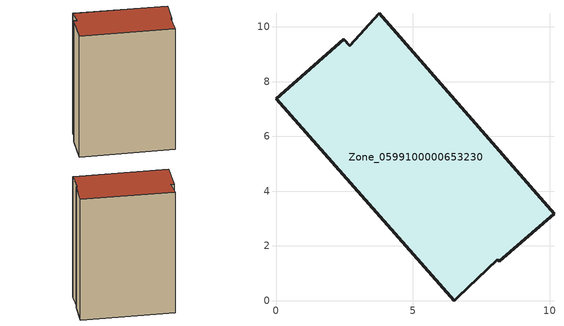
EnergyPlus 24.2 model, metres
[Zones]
Zone_0599100000653230
 floor ground (C_G): 2.47,9.55 2.7,9.3 3.77,10.49 10.16,3.18 8.15,1.43 8.09,1.49 6.64,0.12 6.51,0 0,7.38 z0
 wall outside (C_F): 6.64,0.12 8.09,1.49 8.15,1.43 10.16,3.18 3.77,10.49 2.7,9.3 2.47,9.55 0,7.38 6.51,0 6.64,0.12 z0:13.9
 roof outside (C_R): 2.7,9.3 2.47,9.55 0,7.38 6.51,0 6.64,0.12 8.09,1.49 8.15,1.43 10.16,3.18 3.77,10.49 z13.9
[BUILDING]
Pand.0599100000653230: North Axis=0; Terrain=City; Loads Convergence Tolerance Value=0.04; Temperature Convergence Tolerance Value=0.4; Solar Distribution=FullExterior; Maximum Number of Warmup Days=25; Minimum Number of Warmup Days=1
[Site:Location]
Rotterdam.The.Hague.AP_ZH_NLD Design_Conditions: Latitude=51.96; Longitude=4.45; Time Zone=1; Elevation=-4.5
[SITE:GROUNDTEMPERATURE:BUILDINGSURFACE]
18, 18, 18, 18, 18, 18, 18, 18, 18, 18, 18, 18
[MATERIAL] Thermal Absorptance=0.9; Solar Absorptance=0.7; Visible Absorptance=0.7
Name | Roughness | Thickness | Conductivity | Density | Specific Heat
G.TI.1946 | MediumSmooth | 0.15 | 1 | 540 | 1210
F.TI.1946 | Rough | 0.3 | 0.857143 | 1920 | 840
R.TI.1946 | MediumRough | 0.2 | 0.1 | 1500 | 1000
[CONSTRUCTION]
C_G: G.TI.1946
C_F: F.TI.1946
C_R: R.TI.1946
[ZONE]
Zone_0599100000653230: Type=1; Multiplier=1; Ceiling Height=Autocalculate; Volume=Autocalculate; Floor Area=autocalculate; Part of Total Floor Area=Yes
[ZONEINFILTRATION:DESIGNFLOWRATE]
Infil_Zone_0599100000653230: Zone or ZoneList or Space or SpaceList=Zone_0599100000653230; Schedule=AlwaysOn; Design Flow Rate Calculation Method=Flow/Area; Flow Rate per Floor Area=0.003; Constant Term Coefficient=1; Temperature Term Coefficient=0; Velocity Term Coefficient=0; Velocity Squared Term Coefficient=0
[HVACTEMPLATE:ZONE:IDEALLOADSAIRSYSTEM]
Zone_0599100000653230: Maximum Heating Supply Air Temperature=50; Minimum Cooling Supply Air Temperature=13; Maximum Heating Supply Air Humidity Ratio=0.0156; Minimum Cooling Supply Air Humidity Ratio=0.0077; Heating Limit=NoLimit; Cooling Limit=NoLimit; Dehumidification Control Type=ConstantSensibleHeatRatio; Cooling Sensible Heat Ratio=0.7; Dehumidification Setpoint=60; Humidification Control Type=None; Humidification Setpoint=30; Outdoor Air Method=None; Outdoor Air Flow Rate per Person=0.00944; Outdoor Air Flow Rate per Zone Floor Area=0; Outdoor Air Flow Rate per Zone=0; Demand Controlled Ventilation Type=None; Outdoor Air Economizer Type=NoEconomizer; Heat Recovery Type=None; Sensible Heat Recovery Effectiveness=0.7; Latent Heat Recovery Effectiveness=0.65
[ZONECONTROL:THERMOSTAT]
ThermostatControl_Zone_0599100000653230: Zone or ZoneList=Zone_0599100000653230; Control Type Schedule=DualSetpointControlType; Control 1=Thermostat_Zone_0599100000653230; Temperature Difference Between Cutout And Setpoint=0
[THERMOSTATSETPOINT:DUALSETPOINT]
Thermostat_Zone_0599100000653230: Heating Setpoint Temperature Schedule=HeatingSetpoint_Zone_0599100000653230; Cooling Setpoint Temperature Schedule=CoolingSetpoint_Zone_0599100000653230
[SCHEDULE:COMPACT]
HeatingSetpoint_Zone_0599100000653230: Through: 12/31, For: AllDays, Until: 24:00, 21
CoolingSetpoint_Zone_0599100000653230: Through: 12/31, For: AllDays, Until: 24:00, 24
DualSetpointControlType: Through: 12/31, For: AllDays, Until: 24:00, 4
AlwaysOn: Through: 12/31, For: AllDays, Until: 24:00, 1
